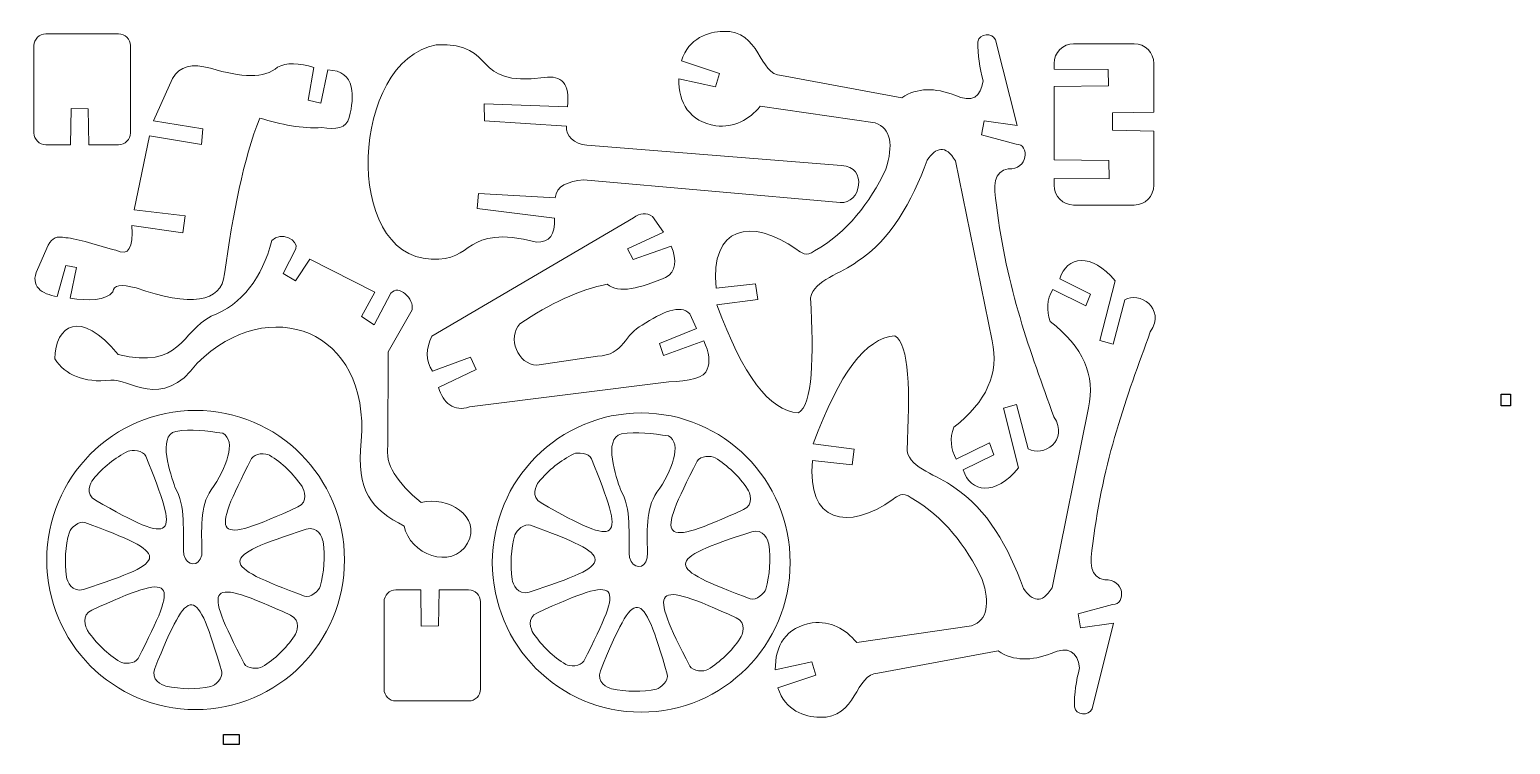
# Model space of a CAD drawing. Header units: millimetres. Extents: x -157 to 169, y 13 to 170.
import ezdxf

# ---------------------------------------------------------------- set-up
doc = ezdxf.new("R2010")
doc.units = ezdxf.units.MM
doc.header["$MEASUREMENT"] = 0
doc.header["$XCLIPFRAME"] = 0
doc.layers.add('Camada 1', color=7, linetype='Continuous')
picture_1 = doc.add_image_def('image1.jpg', size_in_pixel=(18008, 11226))
picture_2 = doc.add_image_def('image2.jpg', size_in_pixel=(10439, 13487))

msp = doc.modelspace()

# ---------------------------------------------------------------- linework, layer by layer
at = {"layer": 'Camada 1', "color": 22, "lineweight": 5}
for centre in [(-120.4123, 53.5982), (-22.3615, 53.0237)]:
    msp.add_ellipse(centre, major_axis=(0, 32.9466), ratio=0.99446984, dxfattribs=at)
for points, knots in [([(-153.3711, 145.0228), (-153.3711, 145.0228), (-147.9106, 145.0228), (-147.9106, 145.0228), (-147.9106, 145.0228), (-147.9106, 145.0228), (-147.7899, 153.0019), (-147.7899, 153.0019), (-147.7899, 153.0019), (-147.7899, 153.0019), (-144.0336, 152.9197), (-144.0336, 152.9197), (-144.0336, 152.9197), (-144.0336, 152.9197), (-143.8705, 145.0228), (-143.8705, 145.0228), (-143.8705, 145.0228), (-143.8705, 145.0228), (-137.3654, 145.0228), (-137.3654, 145.0228), (-137.3654, 145.0228), (-135.9345, 145.0228), (-134.7638, 146.1935), (-134.7638, 147.6244), (-134.7638, 147.6244), (-134.7638, 147.6244), (-134.7638, 166.8681), (-134.7638, 166.8681), (-134.7638, 166.8681), (-134.7638, 168.299), (-135.9345, 169.4697), (-137.3654, 169.4697), (-137.3654, 169.4697), (-137.3654, 169.4697), (-153.3711, 169.4697), (-153.3711, 169.4697), (-153.3711, 169.4697), (-154.802, 169.4697), (-155.9727, 168.299), (-155.9727, 166.8681), (-155.9727, 166.8681), (-155.9727, 166.8681), (-155.9727, 147.6244), (-155.9727, 147.6244), (-155.9727, 147.6244), (-155.9727, 146.1935), (-154.802, 145.0228), (-153.3711, 145.0228)], [0, 0, 0, 0, 0.08333333, 0.08333333, 0.08333333, 0.08333333, 0.16666667, 0.16666667, 0.16666667, 0.16666667, 0.25, 0.25, 0.25, 0.25, 0.33333333, 0.33333333, 0.33333333, 0.33333333, 0.41666667, 0.41666667, 0.41666667, 0.41666667, 0.5, 0.5, 0.5, 0.5, 0.58333333, 0.58333333, 0.58333333, 0.58333333, 0.66666667, 0.66666667, 0.66666667, 0.66666667, 0.75, 0.75, 0.75, 0.75, 0.83333333, 0.83333333, 0.83333333, 0.83333333, 0.91666667, 0.91666667, 0.91666667, 0.91666667, 1, 1, 1, 1]), ([(14.8955, 111.2917), (15.6491, 115.3394), (21.7421, 116.6366), (25.1654, 119.3091), (25.1654, 119.3091), (32.6629, 124.2509), (37.1484, 132.3634), (40.5447, 141.6228), (40.5447, 141.6228), (42.4886, 144.4446), (44.5333, 145.2124), (46.8006, 141.4612), (46.8006, 141.4612), (46.8006, 141.4612), (54.8265, 101.8503), (54.8265, 101.8503), (54.8265, 101.8503), (56.4399, 94.7486), (53.6309, 88.402), (46.3994, 82.8107), (46.3994, 82.8107), (45.5063, 80.3568), (45.6919, 78.0112), (46.9563, 75.7731), (46.9563, 75.7731), (46.9563, 75.7731), (54.2675, 79.4074), (54.2675, 79.4074), (54.2675, 79.4074), (54.2675, 79.4074), (55.2426, 76.7813), (55.2426, 76.7813), (55.2426, 76.7813), (55.2426, 76.7813), (48.495, 73.4374), (48.495, 73.4374), (48.495, 73.4374), (49.9692, 68.4657), (55.6181, 67.5201), (60.6635, 73.9124), (60.6635, 73.9124), (60.6635, 73.9124), (57.3095, 87.004), (57.3095, 87.004), (57.3095, 87.004), (57.3095, 87.004), (60.2339, 87.8438), (60.2339, 87.8438), (60.2339, 87.8438), (60.2339, 87.8438), (62.7891, 78.0612), (62.7891, 78.0612), (62.7891, 78.0612), (65.9544, 76.1707), (71.9203, 79.8529), (68.4232, 85.1374), (68.4232, 85.1374), (63.252, 99.4206), (57.9704, 113.5029), (55.795, 131.7535), (55.795, 131.7535), (55.0409, 135.936), (55.1596, 139.2925), (58.3967, 139.7), (58.3967, 139.7), (62.7457, 139.4112), (63.2212, 145.1596), (60.1349, 145.1668), (60.1349, 145.1668), (60.1349, 145.1668), (52.5245, 147.2455), (52.5245, 147.2455), (52.5245, 147.2455), (52.5245, 147.2455), (53.0961, 150.2849), (53.0961, 150.2849), (53.0961, 150.2849), (53.0961, 150.2849), (60.3261, 149.278), (60.3261, 149.278), (60.3261, 149.278), (60.3261, 149.278), (55.6062, 168.1096), (55.6062, 168.1096), (55.6062, 168.1096), (54.9042, 169.7008), (52.034, 169.6894), (51.7228, 167.7121), (51.7228, 167.7121), (51.6593, 164.8493), (52.1502, 161.9865), (52.8415, 159.1239), (52.8415, 159.1239), (52.4044, 155.5444), (50.4862, 154.233), (46.602, 155.9326), (46.602, 155.9326), (42.3237, 157.6184), (38.3957, 157.6848), (34.9795, 155.3845), (34.9795, 155.3845), (34.9795, 155.3845), (8.501, 160.2889), (8.501, 160.2889), (8.501, 160.2889), (3.4625, 160.3064), (3.8845, 170.3961), (-4.3488, 170.0088), (-4.3488, 170.0088), (-7.6264, 169.9336), (-11.8675, 168.5661), (-13.5365, 163.5221), (-13.5365, 163.5221), (-13.5365, 163.5221), (-5.1431, 160.7041), (-5.1431, 160.7041), (-5.1431, 160.7041), (-5.1431, 160.7041), (-6.0109, 157.772), (-6.0109, 157.772), (-6.0109, 157.772), (-6.0109, 157.772), (-14.0789, 159.5689), (-14.0789, 159.5689), (-14.0789, 159.5689), (-14.1939, 154.246), (-11.7452, 150.1889), (-5.9352, 149.1756), (-5.9352, 149.1756), (-1.8766, 148.7967), (1.2852, 150.4674), (3.8334, 153.5405), (3.8334, 153.5405), (3.8334, 153.5405), (29.119, 149.855), (29.119, 149.855), (29.119, 149.855), (32.6524, 148.6213), (33.1116, 144.954), (31.4674, 139.6216), (31.4674, 139.6216), (27.8735, 132.1892), (23.0472, 125.8441), (15.7856, 121.6483), (15.7856, 121.6483), (13.9306, 120.2804), (12.7762, 121.2851), (11.8519, 121.9501), (11.8519, 121.9501), (1.8957, 129.1143), (-7.3026, 127.1389), (-5.8711, 113.4474), (-5.8711, 113.4474), (-5.8711, 113.4474), (2.7996, 114.3925), (2.7996, 114.3925), (2.7996, 114.3925), (2.7996, 114.3925), (3.2803, 110.9389), (3.2803, 110.9389), (3.2803, 110.9389), (3.2803, 110.9389), (-5.7229, 109.7478), (-5.7229, 109.7478), (-5.7229, 109.7478), (0.1007, 94.0418), (5.7421, 86.5746), (12.2125, 85.9706), (12.2125, 85.9706), (15.417, 87.7376), (15.5818, 98.2854), (14.8955, 111.2917)], [0, 0, 0, 0, 0.02325581, 0.02325581, 0.02325581, 0.02325581, 0.04651163, 0.04651163, 0.04651163, 0.04651163, 0.06976744, 0.06976744, 0.06976744, 0.06976744, 0.09302326, 0.09302326, 0.09302326, 0.09302326, 0.11627907, 0.11627907, 0.11627907, 0.11627907, 0.13953488, 0.13953488, 0.13953488, 0.13953488, 0.1627907, 0.1627907, 0.1627907, 0.1627907, 0.18604651, 0.18604651, 0.18604651, 0.18604651, 0.20930233, 0.20930233, 0.20930233, 0.20930233, 0.23255814, 0.23255814, 0.23255814, 0.23255814, 0.25581395, 0.25581395, 0.25581395, 0.25581395, 0.27906977, 0.27906977, 0.27906977, 0.27906977, 0.30232558, 0.30232558, 0.30232558, 0.30232558, 0.3255814, 0.3255814, 0.3255814, 0.3255814, 0.34883721, 0.34883721, 0.34883721, 0.34883721, 0.37209302, 0.37209302, 0.37209302, 0.37209302, 0.39534884, 0.39534884, 0.39534884, 0.39534884, 0.41860465, 0.41860465, 0.41860465, 0.41860465, 0.44186047, 0.44186047, 0.44186047, 0.44186047, 0.46511628, 0.46511628, 0.46511628, 0.46511628, 0.48837209, 0.48837209, 0.48837209, 0.48837209, 0.51162791, 0.51162791, 0.51162791, 0.51162791, 0.53488372, 0.53488372, 0.53488372, 0.53488372, 0.55813953, 0.55813953, 0.55813953, 0.55813953, 0.58139535, 0.58139535, 0.58139535, 0.58139535, 0.60465116, 0.60465116, 0.60465116, 0.60465116, 0.62790698, 0.62790698, 0.62790698, 0.62790698, 0.65116279, 0.65116279, 0.65116279, 0.65116279, 0.6744186, 0.6744186, 0.6744186, 0.6744186, 0.69767442, 0.69767442, 0.69767442, 0.69767442, 0.72093023, 0.72093023, 0.72093023, 0.72093023, 0.74418605, 0.74418605, 0.74418605, 0.74418605, 0.76744186, 0.76744186, 0.76744186, 0.76744186, 0.79069767, 0.79069767, 0.79069767, 0.79069767, 0.81395349, 0.81395349, 0.81395349, 0.81395349, 0.8372093, 0.8372093, 0.8372093, 0.8372093, 0.86046512, 0.86046512, 0.86046512, 0.86046512, 0.88372093, 0.88372093, 0.88372093, 0.88372093, 0.90697674, 0.90697674, 0.90697674, 0.90697674, 0.93023256, 0.93023256, 0.93023256, 0.93023256, 0.95348837, 0.95348837, 0.95348837, 0.95348837, 0.97674419, 0.97674419, 0.97674419, 0.97674419, 1, 1, 1, 1]), ([(-67.4479, 167.0406), (-53.3935, 167.5404), (-60.3429, 157.595), (-43.6996, 159.8745), (-43.6996, 159.8745), (-39.936, 160.3413), (-37.9667, 158.5321), (-38.6199, 153.3964), (-38.6199, 153.3964), (-38.6199, 153.3964), (-56.903, 154.0599), (-56.903, 154.0599), (-56.903, 154.0599), (-56.903, 154.0599), (-56.8828, 150.2986), (-56.8828, 150.2986), (-56.8828, 150.2986), (-56.8828, 150.2986), (-38.7998, 149.1473), (-38.7998, 149.1473), (-38.7998, 149.1473), (-39.0312, 146.8728), (-37.1947, 145.245), (-34.3007, 144.9099), (-34.3007, 144.9099), (-34.3007, 144.9099), (21.7082, 140.4807), (21.7082, 140.4807), (21.7082, 140.4807), (27.5097, 140.2724), (26.0303, 131.8123), (21.396, 132.3321), (21.396, 132.3321), (21.396, 132.3321), (-35.0719, 137.3288), (-35.0719, 137.3288), (-35.0719, 137.3288), (-38.4208, 136.9188), (-41.0854, 136.0134), (-41.3058, 133.3379), (-41.3058, 133.3379), (-41.3058, 133.3379), (-58.1478, 134.3296), (-58.1478, 134.3296), (-58.1478, 134.3296), (-58.1478, 134.3296), (-58.4295, 131.0264), (-58.4295, 131.0264), (-58.4295, 131.0264), (-58.4295, 131.0264), (-41.4715, 128.8467), (-41.4715, 128.8467), (-41.4715, 128.8467), (-41.2045, 125.1833), (-42.5726, 123.4936), (-45.4295, 123.6005), (-45.4295, 123.6005), (-61.8539, 127.7267), (-58.867, 119.0567), (-68.5767, 119.8659), (-68.5767, 119.8659), (-88.1063, 120.445), (-86.3721, 163.5723), (-67.4479, 167.0406)], [0, 0, 0, 0, 0.0625, 0.0625, 0.0625, 0.0625, 0.125, 0.125, 0.125, 0.125, 0.1875, 0.1875, 0.1875, 0.1875, 0.25, 0.25, 0.25, 0.25, 0.3125, 0.3125, 0.3125, 0.3125, 0.375, 0.375, 0.375, 0.375, 0.4375, 0.4375, 0.4375, 0.4375, 0.5, 0.5, 0.5, 0.5, 0.5625, 0.5625, 0.5625, 0.5625, 0.625, 0.625, 0.625, 0.625, 0.6875, 0.6875, 0.6875, 0.6875, 0.75, 0.75, 0.75, 0.75, 0.8125, 0.8125, 0.8125, 0.8125, 0.875, 0.875, 0.875, 0.875, 0.9375, 0.9375, 0.9375, 0.9375, 1, 1, 1, 1]), ([(72.7714, 167.284), (72.7714, 167.284), (86.1114, 167.284), (86.1114, 167.284), (86.1114, 167.284), (88.4727, 167.284), (90.3962, 165.329), (90.4047, 162.9397), (90.4047, 162.9397), (90.4047, 162.9397), (90.4427, 152.2365), (90.4427, 152.2365), (90.4427, 152.2365), (90.4427, 152.2365), (81.3062, 152.0424), (81.3062, 152.0424), (81.3062, 152.0424), (81.3062, 152.0424), (81.3393, 148.2431), (81.3393, 148.2431), (81.3393, 148.2431), (81.3393, 148.2431), (90.4578, 148.0468), (90.4578, 148.0468), (90.4578, 148.0468), (90.4578, 148.0468), (90.4047, 136.0981), (90.4047, 136.0981), (90.4047, 136.0981), (90.3942, 133.7089), (88.4725, 131.7538), (86.1114, 131.7538), (86.1114, 131.7538), (86.1114, 131.7538), (72.7714, 131.7538), (72.7714, 131.7538), (72.7714, 131.7538), (70.4103, 131.7538), (68.4781, 133.7087), (68.4781, 136.0981), (68.4781, 136.0981), (68.4781, 136.0981), (68.4781, 137.6118), (68.4781, 137.6118), (68.4781, 137.6118), (68.4781, 137.6118), (80.5764, 137.4929), (80.5764, 137.4929), (80.5764, 137.4929), (80.5764, 137.4929), (80.5254, 141.5729), (80.5254, 141.5729), (80.5254, 141.5729), (80.5254, 141.5729), (68.4781, 141.7326), (68.4781, 141.7326), (68.4781, 141.7326), (68.4781, 141.7326), (68.4781, 157.8533), (68.4781, 157.8533), (68.4781, 157.8533), (68.4781, 157.8533), (80.441, 157.9743), (80.441, 157.9743), (80.441, 157.9743), (80.441, 157.9743), (80.3899, 161.6037), (80.3899, 161.6037), (80.3899, 161.6037), (80.3899, 161.6037), (68.4781, 161.6957), (68.4781, 161.6957), (68.4781, 161.6957), (68.4781, 161.6957), (68.4781, 162.9397), (68.4781, 162.9397), (68.4781, 162.9397), (68.4781, 165.3291), (70.4101, 167.284), (72.7714, 167.284)], [0, 0, 0, 0, 0.05, 0.05, 0.05, 0.05, 0.1, 0.1, 0.1, 0.1, 0.15, 0.15, 0.15, 0.15, 0.2, 0.2, 0.2, 0.2, 0.25, 0.25, 0.25, 0.25, 0.3, 0.3, 0.3, 0.3, 0.35, 0.35, 0.35, 0.35, 0.4, 0.4, 0.4, 0.4, 0.45, 0.45, 0.45, 0.45, 0.5, 0.5, 0.5, 0.5, 0.55, 0.55, 0.55, 0.55, 0.6, 0.6, 0.6, 0.6, 0.65, 0.65, 0.65, 0.65, 0.7, 0.7, 0.7, 0.7, 0.75, 0.75, 0.75, 0.75, 0.8, 0.8, 0.8, 0.8, 0.85, 0.85, 0.85, 0.85, 0.9, 0.9, 0.9, 0.9, 0.95, 0.95, 0.95, 0.95, 1, 1, 1, 1]), ([(-94.393, 162.0389), (-97.5413, 163.0803), (-100.5272, 163.2047), (-102.3813, 162.0885), (-102.3813, 162.0885), (-105.2247, 159.6085), (-110.3737, 159.8184), (-117.1006, 161.8685), (-117.1006, 161.8685), (-121.1934, 163.0718), (-123.9918, 162.3333), (-125.4958, 159.6531), (-125.4958, 159.6531), (-125.4958, 159.6531), (-129.6979, 150.2849), (-129.6979, 150.2849), (-129.6979, 150.2849), (-129.6979, 150.2849), (-118.7962, 148.5245), (-118.7962, 148.5245), (-118.7962, 148.5245), (-118.7962, 148.5245), (-119.0907, 145.0626), (-119.0907, 145.0626), (-119.0907, 145.0626), (-119.0907, 145.0626), (-130.5818, 146.9848), (-130.5818, 146.9848), (-130.5818, 146.9848), (-130.5818, 146.9848), (-133.9438, 130.7253), (-133.9438, 130.7253), (-133.9438, 130.7253), (-133.9438, 130.7253), (-122.7118, 129.375), (-122.7118, 129.375), (-122.7118, 129.375), (-122.7118, 129.375), (-123.1988, 125.6182), (-123.1988, 125.6182), (-123.1988, 125.6182), (-123.1988, 125.6182), (-134.4531, 127.2438), (-134.4531, 127.2438), (-134.4531, 127.2438), (-134.0533, 122.3024), (-135.1302, 120.4689), (-137.9668, 121.7835), (-137.9668, 121.7835), (-141.8833, 122.9019), (-146.3963, 124.3634), (-148.9717, 124.5547), (-148.9717, 124.5547), (-151.1548, 124.9912), (-151.8008, 124.5378), (-152.8514, 122.9517), (-152.8514, 122.9517), (-152.8514, 122.9517), (-155.2375, 117.574), (-155.2375, 117.574), (-155.2375, 117.574), (-156.9362, 113.7436), (-154.2123, 112.1785), (-150.8684, 111.5839), (-150.8684, 111.5839), (-150.8684, 111.5839), (-148.9772, 118.4249), (-148.9772, 118.4249), (-148.9772, 118.4249), (-148.9772, 118.4249), (-146.618, 117.9974), (-146.618, 117.9974), (-146.618, 117.9974), (-146.618, 117.9974), (-147.9823, 111.2387), (-147.9823, 111.2387), (-147.9823, 111.2387), (-144.1358, 110.6437), (-140.0845, 110.6812), (-138.6142, 112.6782), (-138.6142, 112.6782), (-138.5333, 114.1349), (-136.8344, 114.405), (-133.5177, 113.4885), (-133.5177, 113.4885), (-121.595, 109.4), (-114.7555, 110.1014), (-114.0512, 116.5836), (-114.0512, 116.5836), (-112.1987, 129.8691), (-109.8984, 141.9562), (-106.3187, 150.9229), (-106.3187, 150.9229), (-101.5555, 149.4076), (-96.9675, 148.5934), (-92.6361, 148.8038), (-92.6361, 148.8038), (-89.5657, 148.3085), (-87.2124, 148.6543), (-86.621, 151.0688), (-86.621, 151.0688), (-85.9353, 153.5181), (-85.7883, 155.7519), (-86.1796, 157.7701), (-86.1796, 157.7701), (-86.7255, 160.0298), (-88.2782, 161.4141), (-91.3022, 161.5188), (-91.3022, 161.5188), (-91.3022, 161.5188), (-92.842, 154.2042), (-92.842, 154.2042), (-92.842, 154.2042), (-92.842, 154.2042), (-95.6333, 154.8605), (-95.6333, 154.8605), (-95.6333, 154.8605), (-95.6333, 154.8605), (-94.393, 162.0389), (-94.393, 162.0389)], [0, 0, 0, 0, 0.03333333, 0.03333333, 0.03333333, 0.03333333, 0.06666667, 0.06666667, 0.06666667, 0.06666667, 0.1, 0.1, 0.1, 0.1, 0.13333333, 0.13333333, 0.13333333, 0.13333333, 0.16666667, 0.16666667, 0.16666667, 0.16666667, 0.2, 0.2, 0.2, 0.2, 0.23333333, 0.23333333, 0.23333333, 0.23333333, 0.26666667, 0.26666667, 0.26666667, 0.26666667, 0.3, 0.3, 0.3, 0.3, 0.33333333, 0.33333333, 0.33333333, 0.33333333, 0.36666667, 0.36666667, 0.36666667, 0.36666667, 0.4, 0.4, 0.4, 0.4, 0.43333333, 0.43333333, 0.43333333, 0.43333333, 0.46666667, 0.46666667, 0.46666667, 0.46666667, 0.5, 0.5, 0.5, 0.5, 0.53333333, 0.53333333, 0.53333333, 0.53333333, 0.56666667, 0.56666667, 0.56666667, 0.56666667, 0.6, 0.6, 0.6, 0.6, 0.63333333, 0.63333333, 0.63333333, 0.63333333, 0.66666667, 0.66666667, 0.66666667, 0.66666667, 0.7, 0.7, 0.7, 0.7, 0.73333333, 0.73333333, 0.73333333, 0.73333333, 0.76666667, 0.76666667, 0.76666667, 0.76666667, 0.8, 0.8, 0.8, 0.8, 0.83333333, 0.83333333, 0.83333333, 0.83333333, 0.86666667, 0.86666667, 0.86666667, 0.86666667, 0.9, 0.9, 0.9, 0.9, 0.93333333, 0.93333333, 0.93333333, 0.93333333, 0.96666667, 0.96666667, 0.96666667, 0.96666667, 1, 1, 1, 1]), ([(-24.0586, 128.9137), (-24.0586, 128.9137), (-68.4192, 102.8478), (-68.4192, 102.8478), (-68.4192, 102.8478), (-69.7833, 100.1417), (-69.9219, 97.5668), (-68.2697, 95.1837), (-68.2697, 95.1837), (-68.2697, 95.1837), (-59.9346, 98.245), (-59.9346, 98.245), (-59.9346, 98.245), (-59.9346, 98.245), (-58.6543, 95.5686), (-58.6543, 95.5686), (-58.6543, 95.5686), (-58.6543, 95.5686), (-66.9496, 91.5671), (-66.9496, 91.5671), (-66.9496, 91.5671), (-66.0481, 88.1874), (-63.4632, 86.1612), (-60.1647, 87.3062), (-60.1647, 87.3062), (-60.1647, 87.3062), (-16.2874, 92.81), (-16.2874, 92.81), (-16.2874, 92.81), (-11.9244, 93.0636), (-8.2484, 93.6142), (-7.8804, 95.5951), (-7.8804, 95.5951), (-7.1545, 97.1535), (-7.398, 99.2505), (-8.611, 101.8859), (-8.611, 101.8859), (-8.611, 101.8859), (-17.4288, 98.6076), (-17.4288, 98.6076), (-17.4288, 98.6076), (-17.4288, 98.6076), (-18.3128, 101.2752), (-18.3128, 101.2752), (-18.3128, 101.2752), (-18.3128, 101.2752), (-10.2214, 104.6041), (-10.2214, 104.6041), (-10.2214, 104.6041), (-10.2214, 104.6041), (-11.6805, 107.7964), (-11.6805, 107.7964), (-11.6805, 107.7964), (-13.7959, 110.0512), (-17.789, 108.1031), (-22.1718, 105.2827), (-22.1718, 105.2827), (-25.8786, 103.6197), (-26.1337, 98.5994), (-31.9986, 98.474), (-31.9986, 98.474), (-31.9986, 98.474), (-45.3108, 96.4701), (-45.3108, 96.4701), (-45.3108, 96.4701), (-49.5648, 96.6592), (-51.8642, 102.5383), (-49.0883, 105.623), (-49.0883, 105.623), (-42.4759, 109.9816), (-36.0186, 113.1773), (-29.838, 114.2994), (-29.838, 114.2994), (-27.3187, 112.1821), (-22.58, 113.3938), (-17.0388, 115.8094), (-17.0388, 115.8094), (-14.5499, 117.0788), (-14.5798, 119.6074), (-15.7545, 122.7083), (-15.7545, 122.7083), (-15.7545, 122.7083), (-24.1394, 119.7327), (-24.1394, 119.7327), (-24.1394, 119.7327), (-24.1394, 119.7327), (-25.387, 122.1388), (-25.387, 122.1388), (-25.387, 122.1388), (-25.387, 122.1388), (-17.484, 125.7805), (-17.484, 125.7805), (-17.484, 125.7805), (-17.484, 125.7805), (-19.8651, 129.2222), (-19.8651, 129.2222), (-19.8651, 129.2222), (-21.209, 130.1429), (-22.6068, 130.0401), (-24.0586, 128.9137)], [0, 0, 0, 0, 0.04, 0.04, 0.04, 0.04, 0.08, 0.08, 0.08, 0.08, 0.12, 0.12, 0.12, 0.12, 0.16, 0.16, 0.16, 0.16, 0.2, 0.2, 0.2, 0.2, 0.24, 0.24, 0.24, 0.24, 0.28, 0.28, 0.28, 0.28, 0.32, 0.32, 0.32, 0.32, 0.36, 0.36, 0.36, 0.36, 0.4, 0.4, 0.4, 0.4, 0.44, 0.44, 0.44, 0.44, 0.48, 0.48, 0.48, 0.48, 0.52, 0.52, 0.52, 0.52, 0.56, 0.56, 0.56, 0.56, 0.6, 0.6, 0.6, 0.6, 0.64, 0.64, 0.64, 0.64, 0.68, 0.68, 0.68, 0.68, 0.72, 0.72, 0.72, 0.72, 0.76, 0.76, 0.76, 0.76, 0.8, 0.8, 0.8, 0.8, 0.84, 0.84, 0.84, 0.84, 0.88, 0.88, 0.88, 0.88, 0.92, 0.92, 0.92, 0.92, 0.96, 0.96, 0.96, 0.96, 1, 1, 1, 1]), ([(-103.6279, 123.9351), (-101.6267, 126.0637), (-97.6693, 124.0236), (-98.386, 122.1148), (-98.386, 122.1148), (-98.386, 122.1148), (-101.1569, 116.6517), (-101.1569, 116.6517), (-101.1569, 116.6517), (-101.1569, 116.6517), (-98.4582, 115.0299), (-98.4582, 115.0299), (-98.4582, 115.0299), (-98.4582, 115.0299), (-95.2824, 119.8247), (-95.2824, 119.8247), (-95.2824, 119.8247), (-95.2824, 119.8247), (-80.997, 112.5785), (-80.997, 112.5785), (-80.997, 112.5785), (-80.997, 112.5785), (-83.9423, 107.2045), (-83.9423, 107.2045), (-83.9423, 107.2045), (-83.9423, 107.2045), (-81.112, 105.3562), (-81.112, 105.3562), (-81.112, 105.3562), (-81.112, 105.3562), (-77.4395, 112.3223), (-77.4395, 112.3223), (-77.4395, 112.3223), (-75.809, 114.5048), (-72.2368, 111.0242), (-72.7905, 108.6762), (-72.7905, 108.6762), (-72.7905, 108.6762), (-78.053, 99.4208), (-78.053, 99.4208), (-78.053, 99.4208), (-78.053, 99.4208), (-78.0824, 78.7301), (-78.0824, 78.7301), (-78.0824, 78.7301), (-78.8665, 74.8007), (-76.0639, 70.6149), (-70.8072, 66.2538), (-70.8072, 66.2538), (-65.0454, 67.7899), (-57.424, 63.1772), (-60.5639, 57.2689), (-60.5639, 57.2689), (-64.0159, 51.2305), (-73.4309, 54.9027), (-74.5098, 61.0547), (-74.5098, 61.0547), (-81.6431, 64.7124), (-85.1709, 68.7618), (-83.9713, 79.7541), (-83.9713, 79.7541), (-81.9631, 104.4222), (-104.3682, 112.4907), (-120.0498, 96.9512), (-120.0498, 96.9512), (-127.8901, 86.2054), (-135.2316, 93.7497), (-139.081, 93.1701), (-139.081, 93.1701), (-145.1385, 92.5572), (-149.0186, 94.3781), (-151.4088, 97.8638), (-151.4088, 97.8638), (-151.2315, 105.2175), (-145.8941, 109.115), (-137.4518, 98.865), (-137.4518, 98.865), (-123.559, 95.4319), (-123.6496, 103.9733), (-117.0124, 107.2568), (-117.0124, 107.2568), (-110.0665, 109.8803), (-105.8275, 115.7027), (-103.6279, 123.9351)], [0, 0, 0, 0, 0.04761905, 0.04761905, 0.04761905, 0.04761905, 0.0952381, 0.0952381, 0.0952381, 0.0952381, 0.14285714, 0.14285714, 0.14285714, 0.14285714, 0.19047619, 0.19047619, 0.19047619, 0.19047619, 0.23809524, 0.23809524, 0.23809524, 0.23809524, 0.28571429, 0.28571429, 0.28571429, 0.28571429, 0.33333333, 0.33333333, 0.33333333, 0.33333333, 0.38095238, 0.38095238, 0.38095238, 0.38095238, 0.42857143, 0.42857143, 0.42857143, 0.42857143, 0.47619048, 0.47619048, 0.47619048, 0.47619048, 0.52380952, 0.52380952, 0.52380952, 0.52380952, 0.57142857, 0.57142857, 0.57142857, 0.57142857, 0.61904762, 0.61904762, 0.61904762, 0.61904762, 0.66666667, 0.66666667, 0.66666667, 0.66666667, 0.71428571, 0.71428571, 0.71428571, 0.71428571, 0.76190476, 0.76190476, 0.76190476, 0.76190476, 0.80952381, 0.80952381, 0.80952381, 0.80952381, 0.85714286, 0.85714286, 0.85714286, 0.85714286, 0.9047619, 0.9047619, 0.9047619, 0.9047619, 0.95238095, 0.95238095, 0.95238095, 0.95238095, 1, 1, 1, 1]), ([(36.1134, 77.6538), (36.867, 73.6061), (42.96, 72.3089), (46.3833, 69.6364), (46.3833, 69.6364), (53.8808, 64.6946), (58.3663, 56.5821), (61.7626, 47.3227), (61.7626, 47.3227), (63.7065, 44.5009), (65.7512, 43.7331), (68.0185, 47.4843), (68.0185, 47.4843), (68.0185, 47.4843), (76.0444, 87.0952), (76.0444, 87.0952), (76.0444, 87.0952), (77.6578, 94.1969), (74.8488, 100.5435), (67.6173, 106.1348), (67.6173, 106.1348), (66.7242, 108.5887), (66.9098, 110.9343), (68.1742, 113.1724), (68.1742, 113.1724), (68.1742, 113.1724), (75.4854, 109.5381), (75.4854, 109.5381), (75.4854, 109.5381), (75.4854, 109.5381), (76.4605, 112.1642), (76.4605, 112.1642), (76.4605, 112.1642), (76.4605, 112.1642), (69.7129, 115.5081), (69.7129, 115.5081), (69.7129, 115.5081), (71.1871, 120.4798), (76.836, 121.4254), (81.8814, 115.0331), (81.8814, 115.0331), (81.8814, 115.0331), (78.5274, 101.9415), (78.5274, 101.9415), (78.5274, 101.9415), (78.5274, 101.9415), (81.4518, 101.1017), (81.4518, 101.1017), (81.4518, 101.1017), (81.4518, 101.1017), (84.007, 110.8843), (84.007, 110.8843), (84.007, 110.8843), (87.1723, 112.7748), (93.1382, 109.0926), (89.6411, 103.8081), (89.6411, 103.8081), (84.4699, 89.5249), (79.1883, 75.4426), (77.0129, 57.192), (77.0129, 57.192), (76.2588, 53.0095), (76.3775, 49.653), (79.6146, 49.2455), (79.6146, 49.2455), (83.9636, 49.5343), (84.4391, 43.7859), (81.3528, 43.7787), (81.3528, 43.7787), (81.3528, 43.7787), (73.7424, 41.7), (73.7424, 41.7), (73.7424, 41.7), (73.7424, 41.7), (74.314, 38.6606), (74.314, 38.6606), (74.314, 38.6606), (74.314, 38.6606), (81.544, 39.6675), (81.544, 39.6675), (81.544, 39.6675), (81.544, 39.6675), (76.8241, 20.8359), (76.8241, 20.8359), (76.8241, 20.8359), (76.1221, 19.2447), (73.2519, 19.2561), (72.9407, 21.2334), (72.9407, 21.2334), (72.8772, 24.0962), (73.3681, 26.959), (74.0594, 29.8216), (74.0594, 29.8216), (73.6223, 33.4011), (71.7041, 34.7125), (67.8199, 33.0129), (67.8199, 33.0129), (63.5416, 31.3271), (59.6136, 31.2607), (56.1974, 33.561), (56.1974, 33.561), (56.1974, 33.561), (29.7189, 28.6566), (29.7189, 28.6566), (29.7189, 28.6566), (24.6804, 28.6391), (25.1024, 18.5494), (16.8691, 18.9367), (16.8691, 18.9367), (13.5915, 19.0119), (9.3504, 20.3794), (7.6814, 25.4234), (7.6814, 25.4234), (7.6814, 25.4234), (16.0748, 28.2414), (16.0748, 28.2414), (16.0748, 28.2414), (16.0748, 28.2414), (15.207, 31.1735), (15.207, 31.1735), (15.207, 31.1735), (15.207, 31.1735), (7.139, 29.3766), (7.139, 29.3766), (7.139, 29.3766), (7.024, 34.6995), (9.4727, 38.7566), (15.2827, 39.7699), (15.2827, 39.7699), (19.3413, 40.1488), (22.5031, 38.4781), (25.0513, 35.405), (25.0513, 35.405), (25.0513, 35.405), (50.3369, 39.0905), (50.3369, 39.0905), (50.3369, 39.0905), (53.8703, 40.3242), (54.3295, 43.9915), (52.6853, 49.3239), (52.6853, 49.3239), (49.0914, 56.7563), (44.2651, 63.1014), (37.0035, 67.2972), (37.0035, 67.2972), (35.1485, 68.6651), (33.9941, 67.6604), (33.0698, 66.9954), (33.0698, 66.9954), (23.1136, 59.8312), (13.9153, 61.8066), (15.3468, 75.4981), (15.3468, 75.4981), (15.3468, 75.4981), (24.0175, 74.553), (24.0175, 74.553), (24.0175, 74.553), (24.0175, 74.553), (24.4982, 78.0066), (24.4982, 78.0066), (24.4982, 78.0066), (24.4982, 78.0066), (15.495, 79.1977), (15.495, 79.1977), (15.495, 79.1977), (21.3186, 94.9037), (26.96, 102.3709), (33.4304, 102.9749), (33.4304, 102.9749), (36.6349, 101.2079), (36.7997, 90.6601), (36.1134, 77.6538)], [0, 0, 0, 0, 0.02325581, 0.02325581, 0.02325581, 0.02325581, 0.04651163, 0.04651163, 0.04651163, 0.04651163, 0.06976744, 0.06976744, 0.06976744, 0.06976744, 0.09302326, 0.09302326, 0.09302326, 0.09302326, 0.11627907, 0.11627907, 0.11627907, 0.11627907, 0.13953488, 0.13953488, 0.13953488, 0.13953488, 0.1627907, 0.1627907, 0.1627907, 0.1627907, 0.18604651, 0.18604651, 0.18604651, 0.18604651, 0.20930233, 0.20930233, 0.20930233, 0.20930233, 0.23255814, 0.23255814, 0.23255814, 0.23255814, 0.25581395, 0.25581395, 0.25581395, 0.25581395, 0.27906977, 0.27906977, 0.27906977, 0.27906977, 0.30232558, 0.30232558, 0.30232558, 0.30232558, 0.3255814, 0.3255814, 0.3255814, 0.3255814, 0.34883721, 0.34883721, 0.34883721, 0.34883721, 0.37209302, 0.37209302, 0.37209302, 0.37209302, 0.39534884, 0.39534884, 0.39534884, 0.39534884, 0.41860465, 0.41860465, 0.41860465, 0.41860465, 0.44186047, 0.44186047, 0.44186047, 0.44186047, 0.46511628, 0.46511628, 0.46511628, 0.46511628, 0.48837209, 0.48837209, 0.48837209, 0.48837209, 0.51162791, 0.51162791, 0.51162791, 0.51162791, 0.53488372, 0.53488372, 0.53488372, 0.53488372, 0.55813953, 0.55813953, 0.55813953, 0.55813953, 0.58139535, 0.58139535, 0.58139535, 0.58139535, 0.60465116, 0.60465116, 0.60465116, 0.60465116, 0.62790698, 0.62790698, 0.62790698, 0.62790698, 0.65116279, 0.65116279, 0.65116279, 0.65116279, 0.6744186, 0.6744186, 0.6744186, 0.6744186, 0.69767442, 0.69767442, 0.69767442, 0.69767442, 0.72093023, 0.72093023, 0.72093023, 0.72093023, 0.74418605, 0.74418605, 0.74418605, 0.74418605, 0.76744186, 0.76744186, 0.76744186, 0.76744186, 0.79069767, 0.79069767, 0.79069767, 0.79069767, 0.81395349, 0.81395349, 0.81395349, 0.81395349, 0.8372093, 0.8372093, 0.8372093, 0.8372093, 0.86046512, 0.86046512, 0.86046512, 0.86046512, 0.88372093, 0.88372093, 0.88372093, 0.88372093, 0.90697674, 0.90697674, 0.90697674, 0.90697674, 0.93023256, 0.93023256, 0.93023256, 0.93023256, 0.95348837, 0.95348837, 0.95348837, 0.95348837, 0.97674419, 0.97674419, 0.97674419, 0.97674419, 1, 1, 1, 1]), ([(-124.7779, 81.9156), (-121.2956, 82.4845), (-118.0074, 81.9981), (-114.4172, 81.4895), (-114.4172, 81.4895), (-111.3608, 79.8216), (-113.641, 73.8028), (-116.9552, 69.0622), (-116.9552, 69.0622), (-119.6262, 65.2418), (-118.9947, 60.4999), (-119.0779, 54.6262), (-119.0779, 54.6262), (-119.6492, 52.0561), (-122.2944, 52.0852), (-123.0135, 54.7131), (-123.0135, 54.7131), (-123.3366, 59.7669), (-122.4206, 65.4672), (-124.9664, 69.6258), (-124.9664, 69.6258), (-125.8544, 72.3253), (-128.9485, 80.8413), (-124.7779, 81.9156)], [0, 0, 0, 0, 0.16666667, 0.16666667, 0.16666667, 0.16666667, 0.33333333, 0.33333333, 0.33333333, 0.33333333, 0.5, 0.5, 0.5, 0.5, 0.66666667, 0.66666667, 0.66666667, 0.66666667, 0.83333333, 0.83333333, 0.83333333, 0.83333333, 1, 1, 1, 1]), ([(-26.7271, 81.3411), (-23.2448, 81.91), (-19.9566, 81.4236), (-16.3664, 80.915), (-16.3664, 80.915), (-13.31, 79.2471), (-15.5902, 73.2283), (-18.9044, 68.4877), (-18.9044, 68.4877), (-21.5754, 64.6673), (-20.9439, 59.9254), (-21.0271, 54.0517), (-21.0271, 54.0517), (-21.5984, 51.4816), (-24.2436, 51.5107), (-24.9627, 54.1386), (-24.9627, 54.1386), (-25.2858, 59.1924), (-24.3698, 64.8927), (-26.9156, 69.0513), (-26.9156, 69.0513), (-27.8036, 71.7508), (-30.8977, 80.2668), (-26.7271, 81.3411)], [0, 0, 0, 0, 0.16666667, 0.16666667, 0.16666667, 0.16666667, 0.33333333, 0.33333333, 0.33333333, 0.33333333, 0.5, 0.5, 0.5, 0.5, 0.66666667, 0.66666667, 0.66666667, 0.66666667, 0.83333333, 0.83333333, 0.83333333, 0.83333333, 1, 1, 1, 1]), ([(-142.9843, 71.3182), (-140.7971, 73.9691), (-138.1703, 76.0827), (-135.274, 77.537), (-135.274, 77.537), (-134.4523, 77.9497), (-131.9146, 77.7366), (-131.3871, 76.448), (-131.3871, 76.448), (-123.7786, 57.8626), (-124.6278, 56.5847), (-142.4661, 66.7343), (-142.4661, 66.7343), (-144.779, 68.0504), (-143.5697, 70.6089), (-142.9843, 71.3182)], [0, 0, 0, 0, 0.25, 0.25, 0.25, 0.25, 0.5, 0.5, 0.5, 0.5, 0.75, 0.75, 0.75, 0.75, 1, 1, 1, 1]), ([(-96.9996, 69.7951), (-98.9463, 72.6273), (-101.3779, 74.9628), (-104.1357, 76.6651), (-104.1357, 76.6651), (-104.9181, 77.1481), (-107.4648, 77.1581), (-108.1031, 75.9206), (-108.1031, 75.9206), (-117.3096, 58.0728), (-116.5757, 56.7255), (-97.9171, 65.2741), (-97.9171, 65.2741), (-95.4979, 66.3827), (-96.4785, 69.0372), (-96.9996, 69.7951)], [0, 0, 0, 0, 0.25, 0.25, 0.25, 0.25, 0.5, 0.5, 0.5, 0.5, 0.75, 0.75, 0.75, 0.75, 1, 1, 1, 1]), ([(-44.9335, 70.7437), (-42.7463, 73.3946), (-40.1195, 75.5082), (-37.2232, 76.9625), (-37.2232, 76.9625), (-36.4015, 77.3752), (-33.8638, 77.1621), (-33.3363, 75.8735), (-33.3363, 75.8735), (-25.7278, 57.2881), (-26.577, 56.0102), (-44.4153, 66.1598), (-44.4153, 66.1598), (-46.7282, 67.4759), (-45.5189, 70.0344), (-44.9335, 70.7437)], [0, 0, 0, 0, 0.25, 0.25, 0.25, 0.25, 0.5, 0.5, 0.5, 0.5, 0.75, 0.75, 0.75, 0.75, 1, 1, 1, 1]), ([(1.0512, 69.2206), (-0.8955, 72.0528), (-3.3271, 74.3883), (-6.0849, 76.0906), (-6.0849, 76.0906), (-6.8673, 76.5736), (-9.414, 76.5836), (-10.0523, 75.3461), (-10.0523, 75.3461), (-19.2588, 57.4983), (-18.5249, 56.151), (0.1337, 64.6996), (0.1337, 64.6996), (2.5529, 65.8082), (1.5723, 68.4627), (1.0512, 69.2206)], [0, 0, 0, 0, 0.25, 0.25, 0.25, 0.25, 0.5, 0.5, 0.5, 0.5, 0.75, 0.75, 0.75, 0.75, 1, 1, 1, 1]), ([(-148.8203, 49.8291), (-149.2953, 53.2329), (-149.0771, 56.5974), (-148.191, 59.7147), (-148.191, 59.7147), (-147.9397, 60.5993), (-146.0672, 62.3253), (-144.761, 61.843), (-144.761, 61.843), (-125.9219, 54.8863), (-125.5542, 53.3968), (-145.092, 47.1123), (-145.092, 47.1123), (-147.6254, 46.2976), (-148.6933, 48.9182), (-148.8203, 49.8291)], [0, 0, 0, 0, 0.25, 0.25, 0.25, 0.25, 0.5, 0.5, 0.5, 0.5, 0.75, 0.75, 0.75, 0.75, 1, 1, 1, 1]), ([(-92.3674, 57.6446), (-91.8924, 54.2408), (-92.1106, 50.8763), (-92.9967, 47.759), (-92.9967, 47.759), (-93.248, 46.8744), (-95.1205, 45.1484), (-96.4267, 45.6307), (-96.4267, 45.6307), (-115.2658, 52.5874), (-115.6335, 54.0769), (-96.0957, 60.3614), (-96.0957, 60.3614), (-93.5623, 61.1761), (-92.4944, 58.5555), (-92.3674, 57.6446)], [0, 0, 0, 0, 0.25, 0.25, 0.25, 0.25, 0.5, 0.5, 0.5, 0.5, 0.75, 0.75, 0.75, 0.75, 1, 1, 1, 1]), ([(-50.7695, 49.2546), (-51.2445, 52.6584), (-51.0263, 56.0229), (-50.1402, 59.1402), (-50.1402, 59.1402), (-49.8889, 60.0248), (-48.0164, 61.7508), (-46.7102, 61.2685), (-46.7102, 61.2685), (-27.8711, 54.3118), (-27.5034, 52.8223), (-47.0412, 46.5378), (-47.0412, 46.5378), (-49.5746, 45.7231), (-50.6425, 48.3437), (-50.7695, 49.2546)], [0, 0, 0, 0, 0.25, 0.25, 0.25, 0.25, 0.5, 0.5, 0.5, 0.5, 0.75, 0.75, 0.75, 0.75, 1, 1, 1, 1]), ([(5.6834, 57.0701), (6.1584, 53.6663), (5.9402, 50.3018), (5.0541, 47.1845), (5.0541, 47.1845), (4.8028, 46.2999), (2.9303, 44.5739), (1.6241, 45.0562), (1.6241, 45.0562), (-17.215, 52.0129), (-17.5827, 53.5024), (1.9551, 59.7869), (1.9551, 59.7869), (4.4885, 60.6016), (5.5564, 57.981), (5.6834, 57.0701)], [0, 0, 0, 0, 0.25, 0.25, 0.25, 0.25, 0.5, 0.5, 0.5, 0.5, 0.75, 0.75, 0.75, 0.75, 1, 1, 1, 1]), ([(-144.1734, 38.0258), (-142.2267, 35.1936), (-139.7951, 32.8581), (-137.0373, 31.1558), (-137.0373, 31.1558), (-136.2549, 30.6728), (-133.7082, 30.6628), (-133.0699, 31.9003), (-133.0699, 31.9003), (-123.8634, 49.7481), (-124.5973, 51.0954), (-143.2559, 42.5468), (-143.2559, 42.5468), (-145.6751, 41.4382), (-144.6945, 38.7837), (-144.1734, 38.0258)], [0, 0, 0, 0, 0.25, 0.25, 0.25, 0.25, 0.5, 0.5, 0.5, 0.5, 0.75, 0.75, 0.75, 0.75, 1, 1, 1, 1]), ([(-98.6186, 36.9158), (-100.5653, 34.0836), (-102.9969, 31.7481), (-105.7547, 30.0458), (-105.7547, 30.0458), (-106.5371, 29.5628), (-109.0838, 29.5528), (-109.7221, 30.7903), (-109.7221, 30.7903), (-118.9286, 48.6381), (-118.1947, 49.9854), (-99.5361, 41.4368), (-99.5361, 41.4368), (-97.1169, 40.3282), (-98.0975, 37.6737), (-98.6186, 36.9158)], [0, 0, 0, 0, 0.25, 0.25, 0.25, 0.25, 0.5, 0.5, 0.5, 0.5, 0.75, 0.75, 0.75, 0.75, 1, 1, 1, 1]), ([(-46.1226, 37.4513), (-44.1759, 34.6191), (-41.7443, 32.2836), (-38.9865, 30.5813), (-38.9865, 30.5813), (-38.2041, 30.0983), (-35.6574, 30.0883), (-35.0191, 31.3258), (-35.0191, 31.3258), (-25.8126, 49.1736), (-26.5465, 50.5209), (-45.2051, 41.9723), (-45.2051, 41.9723), (-47.6243, 40.8637), (-46.6437, 38.2092), (-46.1226, 37.4513)], [0, 0, 0, 0, 0.25, 0.25, 0.25, 0.25, 0.5, 0.5, 0.5, 0.5, 0.75, 0.75, 0.75, 0.75, 1, 1, 1, 1]), ([(-0.5678, 36.3413), (-2.5145, 33.5091), (-4.9461, 31.1736), (-7.7039, 29.4713), (-7.7039, 29.4713), (-8.4863, 28.9883), (-11.033, 28.9783), (-11.6713, 30.2158), (-11.6713, 30.2158), (-20.8778, 48.0636), (-20.1439, 49.4109), (-1.4853, 40.8623), (-1.4853, 40.8623), (0.9339, 39.7537), (-0.0467, 37.0992), (-0.5678, 36.3413)], [0, 0, 0, 0, 0.25, 0.25, 0.25, 0.25, 0.5, 0.5, 0.5, 0.5, 0.75, 0.75, 0.75, 0.75, 1, 1, 1, 1]), ([(-126.9527, 25.8068), (-123.592, 25.0882), (-120.2205, 25.0637), (-117.0475, 25.7232), (-117.0475, 25.7232), (-116.1472, 25.9102), (-114.2908, 27.6536), (-114.6779, 28.9912), (-114.6779, 28.9912), (-120.261, 48.282), (-121.7203, 48.7559), (-129.3942, 29.7209), (-129.3942, 29.7209), (-130.3891, 27.2527), (-127.8521, 25.999), (-126.9527, 25.8068)], [0, 0, 0, 0, 0.25, 0.25, 0.25, 0.25, 0.5, 0.5, 0.5, 0.5, 0.75, 0.75, 0.75, 0.75, 1, 1, 1, 1]), ([(-76.3411, 46.9923), (-76.3411, 46.9923), (-70.8806, 46.9923), (-70.8806, 46.9923), (-70.8806, 46.9923), (-70.8806, 46.9923), (-70.7599, 39.0132), (-70.7599, 39.0132), (-70.7599, 39.0132), (-70.7599, 39.0132), (-67.0036, 39.0954), (-67.0036, 39.0954), (-67.0036, 39.0954), (-67.0036, 39.0954), (-66.8405, 46.9923), (-66.8405, 46.9923), (-66.8405, 46.9923), (-66.8405, 46.9923), (-60.3354, 46.9923), (-60.3354, 46.9923), (-60.3354, 46.9923), (-58.9045, 46.9923), (-57.7338, 45.8216), (-57.7338, 44.3907), (-57.7338, 44.3907), (-57.7338, 44.3907), (-57.7338, 25.147), (-57.7338, 25.147), (-57.7338, 25.147), (-57.7338, 23.7161), (-58.9045, 22.5454), (-60.3354, 22.5454), (-60.3354, 22.5454), (-60.3354, 22.5454), (-76.3411, 22.5454), (-76.3411, 22.5454), (-76.3411, 22.5454), (-77.772, 22.5454), (-78.9427, 23.7161), (-78.9427, 25.147), (-78.9427, 25.147), (-78.9427, 25.147), (-78.9427, 44.3907), (-78.9427, 44.3907), (-78.9427, 44.3907), (-78.9427, 45.8216), (-77.772, 46.9923), (-76.3411, 46.9923)], [0, 0, 0, 0, 0.08333333, 0.08333333, 0.08333333, 0.08333333, 0.16666667, 0.16666667, 0.16666667, 0.16666667, 0.25, 0.25, 0.25, 0.25, 0.33333333, 0.33333333, 0.33333333, 0.33333333, 0.41666667, 0.41666667, 0.41666667, 0.41666667, 0.5, 0.5, 0.5, 0.5, 0.58333333, 0.58333333, 0.58333333, 0.58333333, 0.66666667, 0.66666667, 0.66666667, 0.66666667, 0.75, 0.75, 0.75, 0.75, 0.83333333, 0.83333333, 0.83333333, 0.83333333, 0.91666667, 0.91666667, 0.91666667, 0.91666667, 1, 1, 1, 1]), ([(-28.9019, 25.2323), (-25.5412, 24.5137), (-22.1697, 24.4892), (-18.9967, 25.1487), (-18.9967, 25.1487), (-18.0964, 25.3357), (-16.24, 27.0791), (-16.6271, 28.4167), (-16.6271, 28.4167), (-22.2102, 47.7075), (-23.6695, 48.1814), (-31.3434, 29.1464), (-31.3434, 29.1464), (-32.3383, 26.6782), (-29.8013, 25.4245), (-28.9019, 25.2323)], [0, 0, 0, 0, 0.25, 0.25, 0.25, 0.25, 0.5, 0.5, 0.5, 0.5, 0.75, 0.75, 0.75, 0.75, 1, 1, 1, 1])]:
    msp.add_open_spline(points, degree=3, knots=knots, dxfattribs=at)

# ---------------------------------------------------------------- pictures from other files: only their frames are drawn
at = {"layer": 'Camada 1', "color": 0}
image = msp.add_image(picture_2, insert=(164.5666, -98.5627), size_in_units=(144.9861, 187.3194), dxfattribs=at)
image.set_boundary_path([(164.567, -98.563), (309.558, 88.762)])
image.dxf.flags = 3
image = msp.add_image(picture_1, insert=(-112.7496, -142.7539), size_in_units=(250.1111, 155.9167), dxfattribs=at)
image.set_boundary_path([(-112.75, -142.754), (137.37, 13.174)])
image.dxf.flags = 3

doc.saveas('drawing.dxf')
